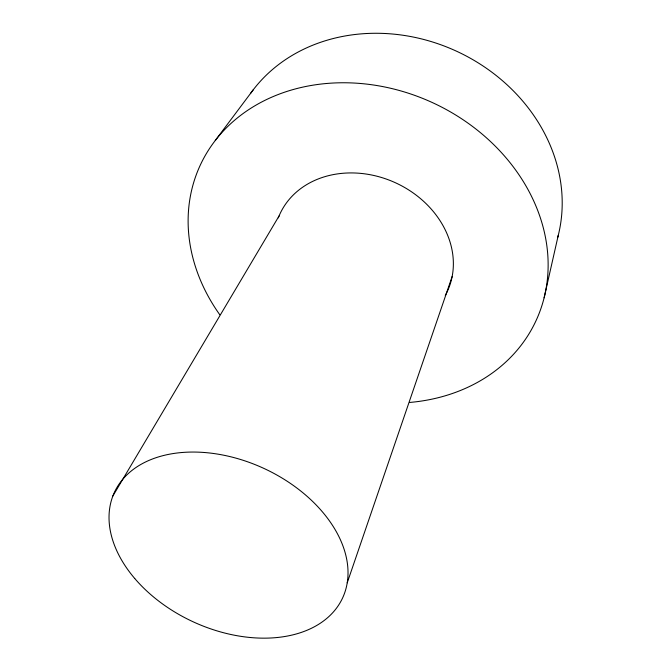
<?xml version="1.0" encoding="UTF-8"?>
<svg xmlns="http://www.w3.org/2000/svg" width="671" height="671" viewBox="0 0 671 671"><rect width="100%" height="100%" fill="white"/><g stroke="black" fill="none" stroke-linecap="round" stroke-linejoin="round"><path stroke-width="1.01" d="M544.122 297.798L558.247 235.395M347.226 582.814L452.145 276.544M112.862 495.995L279.044 216.012M215.274 140.482L253.529 89.436M250.426 93.621A171.684 148.643 24.8 0 1 457.555 51.684A171.684 148.643 24.8 0 1 557.727 237.4M219.794 314.758A185.02 154.397 24.8 0 1 285.116 92.019A185.02 154.397 24.8 0 1 536.842 208.245A185.02 154.397 24.8 0 1 409.704 402.449M278.297 217.857A92.221 76.712 24.8 0 1 396.091 183.057A92.221 76.712 24.8 0 1 445.267 295.466M134.728 578.477A125.729 84.462 24.8 0 0 339.551 603.648A125.729 84.462 24.8 0 0 211.281 453.193A125.729 84.462 24.8 0 0 134.728 578.477"/></g></svg>
